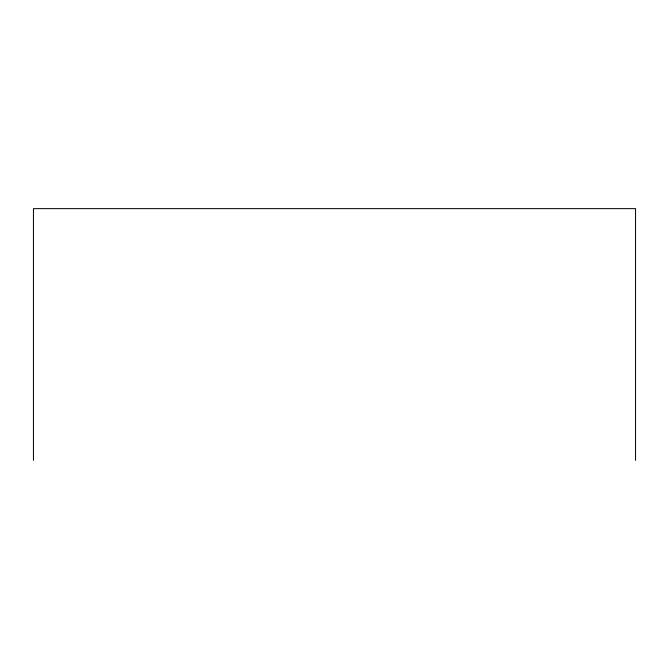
<?xml version="1.0" encoding="UTF-8"?>
<svg xmlns="http://www.w3.org/2000/svg" width="669" height="669" viewBox="0 0 669 669"><rect width="100%" height="100%" fill="white"/><g stroke="black" fill="none" stroke-linecap="round" stroke-linejoin="round"><path stroke-width="1" d="M635.55 460.364L635.55 208.636L33.45 208.636L33.45 460.364"/></g></svg>
